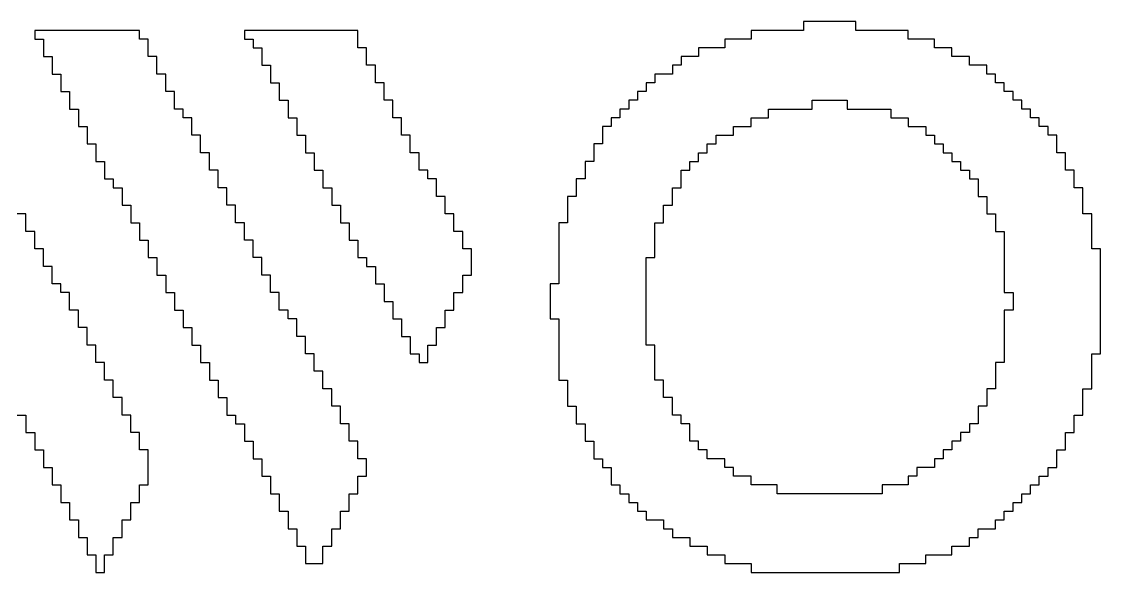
# Model space of a CAD drawing. Header units: millimetres. Extents: x 0 to 171, y 0 to 26.
# Drawn here: x 119.497 to 124.232, y 12.423 to 14.839 of the extents above; entities that cross this region are included whole.
import ezdxf

# ---------------------------------------------------------------- set-up
doc = ezdxf.new("R2010")
doc.units = ezdxf.units.MM
doc.layers.add('BottomOverlay', color=54, linetype='Continuous')

msp = doc.modelspace()

# ---------------------------------------------------------------- linework, layer by layer
at = {"layer": 'BottomOverlay'}
for p, q in [((122.9281, 14.8386), (122.9281, 14.8003)), ((123.1581, 14.8386), (122.9281, 14.8386)), ((123.1581, 14.8003), (123.1581, 14.8386)), ((119.5543, 14.8003), (119.5543, 14.762)), ((120.0144, 14.8003), (119.5543, 14.8003)), ((120.0144, 14.762), (120.0144, 14.8003)), ((120.4745, 14.8003), (120.4745, 14.762)), ((120.9729, 14.8003), (120.4745, 14.8003)), ((120.9729, 14.762), (120.9729, 14.8003)), ((122.9281, 14.8003), (122.6981, 14.8003)), ((122.6981, 14.8003), (122.6981, 14.762)), ((123.3882, 14.8003), (123.1581, 14.8003)), ((123.3882, 14.762), (123.3882, 14.8003)), ((119.5543, 14.762), (119.5927, 14.762)), ((119.5927, 14.762), (119.5927, 14.7236)), ((120.0527, 14.762), (120.0144, 14.762)), ((120.0527, 14.7236), (120.0527, 14.762)), ((120.4745, 14.762), (120.5128, 14.762)), ((120.5128, 14.762), (120.5128, 14.7236)), ((120.9729, 14.7236), (120.9729, 14.762)), ((122.6981, 14.762), (122.5831, 14.762)), ((122.5831, 14.762), (122.5831, 14.7236)), ((123.5032, 14.762), (123.3882, 14.762)), ((123.5032, 14.7236), (123.5032, 14.762)), ((119.5927, 14.7236), (119.5927, 14.6853)), ((119.5927, 14.6853), (119.631, 14.6853)), ((119.631, 14.6853), (119.631, 14.647)), ((120.0527, 14.6853), (120.0527, 14.7236)), ((120.0911, 14.6853), (120.0527, 14.6853)), ((120.0911, 14.647), (120.0911, 14.6853)), ((120.5128, 14.7236), (120.5511, 14.7236)), ((120.5511, 14.7236), (120.5511, 14.6853)), ((120.5511, 14.6853), (120.5511, 14.647)), ((121.0112, 14.7236), (120.9729, 14.7236)), ((121.0112, 14.6853), (121.0112, 14.7236)), ((121.0112, 14.647), (121.0112, 14.6853)), ((122.4681, 14.6853), (122.3914, 14.6853)), ((122.3914, 14.6853), (122.3914, 14.647)), ((122.5831, 14.7236), (122.4681, 14.7236)), ((122.4681, 14.7236), (122.4681, 14.6853)), ((123.5799, 14.7236), (123.5032, 14.7236)), ((123.5799, 14.6853), (123.5799, 14.7236)), ((123.6565, 14.6853), (123.5799, 14.6853)), ((123.6565, 14.647), (123.6565, 14.6853)), ((119.631, 14.647), (119.631, 14.6086)), ((120.0911, 14.6086), (120.0911, 14.647)), ((120.5511, 14.647), (120.5895, 14.647)), ((120.5895, 14.647), (120.5895, 14.6086)), ((121.0495, 14.647), (121.0112, 14.647)), ((121.0495, 14.6086), (121.0495, 14.647)), ((122.3914, 14.647), (122.353, 14.647)), ((122.353, 14.647), (122.353, 14.6086)), ((123.7332, 14.647), (123.6565, 14.647)), ((123.7332, 14.6086), (123.7332, 14.647)), ((119.631, 14.6086), (119.6694, 14.6086)), ((119.6694, 14.6086), (119.6694, 14.5703)), ((120.1294, 14.6086), (120.0911, 14.6086)), ((120.1294, 14.5703), (120.1294, 14.6086)), ((120.5895, 14.6086), (120.5895, 14.5703)), ((121.0495, 14.5703), (121.0495, 14.6086)), ((122.353, 14.6086), (122.2764, 14.6086)), ((122.2764, 14.6086), (122.2764, 14.5703)), ((123.7716, 14.6086), (123.7332, 14.6086)), ((123.7716, 14.5703), (123.7716, 14.6086)), ((119.6694, 14.5703), (119.6694, 14.5319)), ((120.1294, 14.5319), (120.1294, 14.5703)), ((120.5895, 14.5703), (120.6278, 14.5703)), ((120.6278, 14.5703), (120.6278, 14.5319)), ((121.0879, 14.5703), (121.0495, 14.5703)), ((121.0879, 14.5319), (121.0879, 14.5703)), ((122.2764, 14.5703), (122.238, 14.5703)), ((122.238, 14.5703), (122.238, 14.5319)), ((123.8099, 14.5703), (123.7716, 14.5703)), ((123.8099, 14.5319), (123.8099, 14.5703)), ((119.6694, 14.5319), (119.7077, 14.5319)), ((119.7077, 14.5319), (119.7077, 14.4936)), ((119.7077, 14.4936), (119.7077, 14.4553)), ((120.1678, 14.5319), (120.1294, 14.5319)), ((120.1678, 14.4936), (120.1678, 14.5319)), ((120.1678, 14.4553), (120.1678, 14.4936)), ((120.6278, 14.5319), (120.6278, 14.4936)), ((120.6278, 14.4936), (120.6661, 14.4936)), ((120.6661, 14.4936), (120.6661, 14.4553)), ((121.0879, 14.4936), (121.0879, 14.5319)), ((121.1262, 14.4936), (121.0879, 14.4936)), ((121.1262, 14.4553), (121.1262, 14.4936)), ((122.1997, 14.4936), (122.1613, 14.4936)), ((122.1613, 14.4936), (122.1613, 14.4553)), ((122.238, 14.5319), (122.1997, 14.5319)), ((122.1997, 14.5319), (122.1997, 14.4936)), ((122.9665, 14.4553), (122.9665, 14.4936)), ((122.9665, 14.4936), (123.1198, 14.4936)), ((123.1198, 14.4936), (123.1198, 14.4553)), ((123.8482, 14.5319), (123.8099, 14.5319)), ((123.8482, 14.4936), (123.8482, 14.5319)), ((123.8866, 14.4936), (123.8482, 14.4936)), ((123.8866, 14.4553), (123.8866, 14.4936)), ((119.7077, 14.4553), (119.746, 14.4553)), ((119.746, 14.4553), (119.746, 14.4169)), ((120.2061, 14.4553), (120.1678, 14.4553)), ((120.2061, 14.4169), (120.2061, 14.4553)), ((120.6661, 14.4553), (120.6661, 14.4169)), ((121.1262, 14.4169), (121.1262, 14.4553)), ((122.1613, 14.4553), (122.123, 14.4553)), ((122.123, 14.4553), (122.123, 14.4169)), ((122.7748, 14.4169), (122.7748, 14.4553)), ((122.7748, 14.4553), (122.9665, 14.4553)), ((123.1198, 14.4553), (123.3115, 14.4553)), ((123.3115, 14.4553), (123.3115, 14.4169)), ((123.9249, 14.4553), (123.8866, 14.4553)), ((123.9249, 14.4169), (123.9249, 14.4553)), ((119.746, 14.4169), (119.746, 14.3786)), ((120.2444, 14.4169), (120.2061, 14.4169)), ((120.2444, 14.3786), (120.2444, 14.4169)), ((120.6661, 14.4169), (120.7045, 14.4169)), ((120.7045, 14.4169), (120.7045, 14.3786)), ((121.1646, 14.4169), (121.1262, 14.4169)), ((121.1646, 14.3786), (121.1646, 14.4169)), ((122.123, 14.4169), (122.0847, 14.4169)), ((122.0847, 14.4169), (122.0847, 14.3786)), ((122.6981, 14.3786), (122.6981, 14.4169)), ((122.6981, 14.4169), (122.7748, 14.4169)), ((123.3115, 14.4169), (123.3882, 14.4169)), ((123.3882, 14.4169), (123.3882, 14.3786)), ((123.9633, 14.4169), (123.9249, 14.4169)), ((123.9633, 14.3786), (123.9633, 14.4169)), ((119.746, 14.3786), (119.7844, 14.3786)), ((119.7844, 14.3786), (119.7844, 14.3402)), ((120.2444, 14.3402), (120.2444, 14.3786)), ((120.7045, 14.3786), (120.7045, 14.3402)), ((121.1646, 14.3402), (121.1646, 14.3786)), ((122.0847, 14.3786), (122.0463, 14.3786)), ((122.0463, 14.3786), (122.0463, 14.3402)), ((122.6214, 14.3402), (122.6214, 14.3786)), ((122.6214, 14.3786), (122.6981, 14.3786)), ((123.3882, 14.3786), (123.4649, 14.3786)), ((123.4649, 14.3786), (123.4649, 14.3402)), ((124.0016, 14.3786), (123.9633, 14.3786)), ((124.0016, 14.3402), (124.0016, 14.3786)), ((119.7844, 14.3402), (119.7844, 14.3019)), ((119.7844, 14.3019), (119.8227, 14.3019)), ((119.8227, 14.3019), (119.8227, 14.2636)), ((120.2828, 14.3402), (120.2444, 14.3402)), ((120.2828, 14.3019), (120.2828, 14.3402)), ((120.2828, 14.2636), (120.2828, 14.3019)), ((120.7045, 14.3402), (120.7428, 14.3402)), ((120.7428, 14.3402), (120.7428, 14.3019)), ((120.7428, 14.3019), (120.7428, 14.2636)), ((121.2029, 14.3402), (121.1646, 14.3402)), ((121.2029, 14.3019), (121.2029, 14.3402)), ((121.2029, 14.2636), (121.2029, 14.3019)), ((122.0463, 14.3019), (122.008, 14.3019)), ((122.008, 14.3019), (122.008, 14.2636)), ((122.0463, 14.3402), (122.0463, 14.3019)), ((122.5064, 14.2636), (122.5064, 14.3019)), ((122.5064, 14.3019), (122.5447, 14.3019)), ((122.5447, 14.3019), (122.5447, 14.3402)), ((122.5447, 14.3402), (122.6214, 14.3402)), ((123.4649, 14.3402), (123.5032, 14.3402)), ((123.5032, 14.3402), (123.5032, 14.3019)), ((123.5032, 14.3019), (123.5415, 14.3019)), ((123.5415, 14.3019), (123.5415, 14.2636)), ((124.0399, 14.3402), (124.0016, 14.3402)), ((124.0399, 14.3019), (124.0399, 14.3402)), ((124.0399, 14.2636), (124.0399, 14.3019)), ((119.8227, 14.2636), (119.8227, 14.2252)), ((120.3211, 14.2636), (120.2828, 14.2636)), ((120.3211, 14.2252), (120.3211, 14.2636)), ((120.7428, 14.2636), (120.7812, 14.2636)), ((120.7812, 14.2636), (120.7812, 14.2252)), ((121.2412, 14.2636), (121.2029, 14.2636)), ((121.2412, 14.2252), (121.2412, 14.2636)), ((122.008, 14.2636), (122.008, 14.2252)), ((122.4681, 14.2252), (122.4681, 14.2636)), ((122.4681, 14.2636), (122.5064, 14.2636)), ((123.5415, 14.2636), (123.5799, 14.2636)), ((123.5799, 14.2636), (123.5799, 14.2252)), ((124.0783, 14.2636), (124.0399, 14.2636)), ((124.0783, 14.2252), (124.0783, 14.2636)), ((119.8227, 14.2252), (119.861, 14.2252)), ((119.861, 14.2252), (119.861, 14.1869)), ((120.3211, 14.1869), (120.3211, 14.2252)), ((120.7812, 14.2252), (120.7812, 14.1869)), ((121.2412, 14.1869), (121.2412, 14.2252)), ((122.008, 14.2252), (121.9697, 14.2252)), ((121.9697, 14.2252), (121.9697, 14.1869)), ((122.4297, 14.1869), (122.4297, 14.2252)), ((122.4297, 14.2252), (122.4681, 14.2252)), ((123.5799, 14.2252), (123.6182, 14.2252)), ((123.6182, 14.2252), (123.6182, 14.1869)), ((124.0783, 14.1869), (124.0783, 14.2252)), ((119.861, 14.1869), (119.861, 14.1486)), ((120.3594, 14.1869), (120.3211, 14.1869)), ((120.3594, 14.1486), (120.3594, 14.1869)), ((120.7812, 14.1869), (120.8195, 14.1869)), ((120.8195, 14.1869), (120.8195, 14.1486)), ((121.2796, 14.1869), (121.2412, 14.1869)), ((121.2796, 14.1486), (121.2796, 14.1869)), ((121.9697, 14.1869), (121.9697, 14.1486)), ((122.3914, 14.1486), (122.3914, 14.1869)), ((122.3914, 14.1869), (122.4297, 14.1869)), ((123.6182, 14.1869), (123.6565, 14.1869)), ((123.6565, 14.1869), (123.6565, 14.1486)), ((124.1166, 14.1869), (124.0783, 14.1869)), ((124.1166, 14.1486), (124.1166, 14.1869)), ((119.861, 14.1486), (119.8994, 14.1486)), ((119.8994, 14.1486), (119.8994, 14.1102)), ((119.8994, 14.1102), (119.9377, 14.1102)), ((119.9377, 14.1102), (119.9377, 14.0719)), ((120.3594, 14.1102), (120.3594, 14.1486)), ((120.3978, 14.1102), (120.3594, 14.1102)), ((120.3978, 14.0719), (120.3978, 14.1102)), ((120.8195, 14.1486), (120.8195, 14.1102)), ((120.8195, 14.1102), (120.8578, 14.1102)), ((120.8578, 14.1102), (120.8578, 14.0719)), ((121.3179, 14.1486), (121.2796, 14.1486)), ((121.3179, 14.1102), (121.3179, 14.1486)), ((121.3179, 14.0719), (121.3179, 14.1102)), ((121.9697, 14.1486), (121.9313, 14.1486)), ((121.9313, 14.1486), (121.9313, 14.1102)), ((121.9313, 14.1102), (121.9313, 14.0719)), ((122.353, 14.0719), (122.353, 14.1102)), ((122.353, 14.1102), (122.3914, 14.1102)), ((122.3914, 14.1102), (122.3914, 14.1486)), ((123.6565, 14.1486), (123.6949, 14.1486)), ((123.6949, 14.1486), (123.6949, 14.1102)), ((123.6949, 14.1102), (123.6949, 14.0719)), ((124.1166, 14.1102), (124.1166, 14.1486)), ((124.1549, 14.1102), (124.1166, 14.1102)), ((124.1549, 14.0719), (124.1549, 14.1102)), ((119.9377, 14.0719), (119.9377, 14.0335)), ((120.3978, 14.0335), (120.3978, 14.0719)), ((120.8578, 14.0719), (120.8578, 14.0335)), ((121.3562, 14.0719), (121.3179, 14.0719)), ((121.3562, 14.0335), (121.3562, 14.0719)), ((121.9313, 14.0719), (121.893, 14.0719)), ((121.893, 14.0719), (121.893, 14.0335)), ((122.353, 14.0335), (122.353, 14.0719)), ((123.6949, 14.0719), (123.7332, 14.0719)), ((123.7332, 14.0719), (123.7332, 14.0335)), ((124.1549, 14.0335), (124.1549, 14.0719)), ((119.9377, 14.0335), (119.9761, 14.0335)), ((119.9761, 14.0335), (119.9761, 13.9952)), ((120.4361, 14.0335), (120.3978, 14.0335)), ((120.4361, 13.9952), (120.4361, 14.0335)), ((120.8578, 14.0335), (120.8962, 14.0335)), ((120.8962, 14.0335), (120.8962, 13.9952)), ((121.3562, 13.9952), (121.3562, 14.0335)), ((121.893, 14.0335), (121.893, 13.9952)), ((122.3147, 13.9952), (122.3147, 14.0335)), ((122.3147, 14.0335), (122.353, 14.0335)), ((123.7332, 14.0335), (123.7332, 13.9952)), ((124.1549, 13.9952), (124.1549, 14.0335)), ((119.516, 13.9952), (119.4777, 13.9952)), ((119.516, 13.9569), (119.516, 13.9952)), ((119.9761, 13.9952), (119.9761, 13.9569)), ((120.4361, 13.9569), (120.4361, 13.9952)), ((120.8962, 13.9952), (120.8962, 13.9569)), ((121.3946, 13.9952), (121.3562, 13.9952)), ((121.3946, 13.9569), (121.3946, 13.9952)), ((121.893, 13.9952), (121.893, 13.9569)), ((122.3147, 13.9569), (122.3147, 13.9952)), ((123.7332, 13.9952), (123.7716, 13.9952)), ((123.7716, 13.9952), (123.7716, 13.9569)), ((124.1933, 13.9952), (124.1549, 13.9952)), ((124.1933, 13.9569), (124.1933, 13.9952)), ((119.516, 13.9185), (119.516, 13.9569)), ((119.9761, 13.9569), (120.0144, 13.9569)), ((120.0144, 13.9569), (120.0144, 13.9185)), ((120.4745, 13.9569), (120.4361, 13.9569)), ((120.4745, 13.9185), (120.4745, 13.9569)), ((120.8962, 13.9569), (120.9345, 13.9569)), ((120.9345, 13.9569), (120.9345, 13.9185)), ((121.3946, 13.9185), (121.3946, 13.9569)), ((121.893, 13.9569), (121.8546, 13.9569)), ((121.8546, 13.9569), (121.8546, 13.9185)), ((122.2764, 13.9185), (122.2764, 13.9569)), ((122.2764, 13.9569), (122.3147, 13.9569)), ((123.7716, 13.9569), (123.7716, 13.9185)), ((124.1933, 13.9185), (124.1933, 13.9569)), ((119.5543, 13.9185), (119.516, 13.9185)), ((119.5543, 13.8802), (119.5543, 13.9185)), ((119.5543, 13.8418), (119.5543, 13.8802)), ((120.0144, 13.9185), (120.0144, 13.8802)), ((120.0144, 13.8802), (120.0527, 13.8802)), ((120.0527, 13.8802), (120.0527, 13.8418)), ((120.4745, 13.8802), (120.4745, 13.9185)), ((120.5128, 13.8802), (120.4745, 13.8802)), ((120.5128, 13.8418), (120.5128, 13.8802)), ((120.9345, 13.9185), (120.9345, 13.8802)), ((120.9345, 13.8802), (120.9729, 13.8802)), ((120.9729, 13.8802), (120.9729, 13.8418)), ((121.4329, 13.9185), (121.3946, 13.9185)), ((121.4329, 13.8802), (121.4329, 13.9185)), ((121.4329, 13.8418), (121.4329, 13.8802)), ((121.8546, 13.9185), (121.8546, 13.8802)), ((121.8546, 13.8802), (121.8546, 13.8418)), ((122.2764, 13.8802), (122.2764, 13.9185)), ((122.2764, 13.8418), (122.2764, 13.8802)), ((123.7716, 13.9185), (123.8099, 13.9185)), ((123.8099, 13.9185), (123.8099, 13.8802)), ((123.8099, 13.8802), (123.8099, 13.8418)), ((124.1933, 13.8802), (124.1933, 13.9185)), ((124.1933, 13.8418), (124.1933, 13.8802)), ((119.5927, 13.8418), (119.5543, 13.8418)), ((119.5927, 13.8035), (119.5927, 13.8418)), ((120.0527, 13.8418), (120.0527, 13.8035)), ((120.5128, 13.8035), (120.5128, 13.8418)), ((120.9729, 13.8418), (120.9729, 13.8035)), ((121.4713, 13.8418), (121.4329, 13.8418)), ((121.4713, 13.8035), (121.4713, 13.8418)), ((121.8546, 13.8418), (121.8546, 13.8035)), ((122.2764, 13.8035), (122.2764, 13.8418)), ((123.8099, 13.8418), (123.8099, 13.8035)), ((124.2316, 13.8418), (124.1933, 13.8418)), ((124.2316, 13.8035), (124.2316, 13.8418)), ((119.5927, 13.7652), (119.5927, 13.8035)), ((120.0527, 13.8035), (120.0911, 13.8035)), ((120.0911, 13.8035), (120.0911, 13.7652)), ((120.5511, 13.8035), (120.5128, 13.8035)), ((120.5511, 13.7652), (120.5511, 13.8035)), ((120.9729, 13.8035), (121.0112, 13.8035)), ((121.0112, 13.8035), (121.0112, 13.7652)), ((121.4713, 13.7652), (121.4713, 13.8035)), ((121.8546, 13.8035), (121.8546, 13.7652)), ((122.238, 13.7652), (122.238, 13.8035)), ((122.238, 13.8035), (122.2764, 13.8035)), ((123.8099, 13.8035), (123.8099, 13.7652)), ((124.2316, 13.7652), (124.2316, 13.8035)), ((119.631, 13.7652), (119.5927, 13.7652)), ((119.631, 13.7268), (119.631, 13.7652)), ((120.0911, 13.7652), (120.0911, 13.7268)), ((120.5511, 13.7268), (120.5511, 13.7652)), ((121.0112, 13.7652), (121.0495, 13.7652)), ((121.0495, 13.7652), (121.0495, 13.7268)), ((121.4713, 13.7268), (121.4713, 13.7652)), ((121.8546, 13.7652), (121.8546, 13.7268)), ((122.238, 13.7268), (122.238, 13.7652)), ((123.8099, 13.7652), (123.8099, 13.7268)), ((124.2316, 13.7268), (124.2316, 13.7652)), ((119.631, 13.6885), (119.631, 13.7268)), ((119.6694, 13.6885), (119.631, 13.6885)), ((119.6694, 13.6502), (119.6694, 13.6885)), ((120.0911, 13.7268), (120.1294, 13.7268)), ((120.1294, 13.7268), (120.1294, 13.6885)), ((120.1294, 13.6885), (120.1294, 13.6502)), ((120.5895, 13.7268), (120.5511, 13.7268)), ((120.5895, 13.6885), (120.5895, 13.7268)), ((120.5895, 13.6502), (120.5895, 13.6885)), ((121.0495, 13.7268), (121.0495, 13.6885)), ((121.0495, 13.6885), (121.0879, 13.6885)), ((121.0879, 13.6885), (121.0879, 13.6502)), ((121.4329, 13.6885), (121.4329, 13.7268)), ((121.4329, 13.7268), (121.4713, 13.7268)), ((121.4329, 13.6502), (121.4329, 13.6885)), ((121.8546, 13.6885), (121.8163, 13.6885)), ((121.8163, 13.6885), (121.8163, 13.6502)), ((121.8546, 13.7268), (121.8546, 13.6885)), ((122.238, 13.6885), (122.238, 13.7268)), ((122.238, 13.6502), (122.238, 13.6885)), ((123.8099, 13.7268), (123.8099, 13.6885)), ((123.8099, 13.6885), (123.8099, 13.6502)), ((124.2316, 13.6885), (124.2316, 13.7268)), ((124.2316, 13.6502), (124.2316, 13.6885)), ((119.7077, 13.6502), (119.6694, 13.6502)), ((119.7077, 13.6118), (119.7077, 13.6502)), ((120.1294, 13.6502), (120.1678, 13.6502)), ((120.1678, 13.6502), (120.1678, 13.6118)), ((120.6278, 13.6502), (120.5895, 13.6502)), ((120.6278, 13.6118), (120.6278, 13.6502)), ((121.0879, 13.6502), (121.0879, 13.6118)), ((121.3946, 13.6118), (121.3946, 13.6502)), ((121.3946, 13.6502), (121.4329, 13.6502)), ((121.8163, 13.6502), (121.8163, 13.6118)), ((122.238, 13.6118), (122.238, 13.6502)), ((123.8099, 13.6502), (123.8482, 13.6502)), ((123.8482, 13.6502), (123.8482, 13.6118)), ((124.2316, 13.6118), (124.2316, 13.6502)), ((119.7077, 13.5735), (119.7077, 13.6118)), ((120.1678, 13.6118), (120.1678, 13.5735)), ((120.6278, 13.5735), (120.6278, 13.6118)), ((121.0879, 13.6118), (121.1262, 13.6118)), ((121.1262, 13.6118), (121.1262, 13.5735)), ((121.3946, 13.5735), (121.3946, 13.6118)), ((121.8163, 13.6118), (121.8163, 13.5735)), ((122.238, 13.5735), (122.238, 13.6118)), ((123.8482, 13.6118), (123.8482, 13.5735)), ((124.2316, 13.5735), (124.2316, 13.6118)), ((119.746, 13.5735), (119.7077, 13.5735)), ((119.746, 13.5351), (119.746, 13.5735)), ((120.1678, 13.5735), (120.2061, 13.5735)), ((120.2061, 13.5735), (120.2061, 13.5351)), ((120.6661, 13.5735), (120.6278, 13.5735)), ((120.6661, 13.5351), (120.6661, 13.5735)), ((121.1262, 13.5735), (121.1262, 13.5351)), ((121.3562, 13.5351), (121.3562, 13.5735)), ((121.3562, 13.5735), (121.3946, 13.5735)), ((121.8163, 13.5735), (121.8163, 13.5351)), ((122.238, 13.5351), (122.238, 13.5735)), ((123.8482, 13.5735), (123.8099, 13.5735)), ((123.8099, 13.5735), (123.8099, 13.5351)), ((124.2316, 13.5351), (124.2316, 13.5735)), ((119.746, 13.4968), (119.746, 13.5351)), ((119.7844, 13.4968), (119.746, 13.4968)), ((119.7844, 13.4585), (119.7844, 13.4968)), ((120.2061, 13.5351), (120.2061, 13.4968)), ((120.2061, 13.4968), (120.2444, 13.4968)), ((120.2444, 13.4968), (120.2444, 13.4585)), ((120.7045, 13.5351), (120.6661, 13.5351)), ((120.7045, 13.4968), (120.7045, 13.5351)), ((120.7045, 13.4585), (120.7045, 13.4968)), ((121.1262, 13.5351), (121.1646, 13.5351)), ((121.1646, 13.5351), (121.1646, 13.4968)), ((121.1646, 13.4968), (121.1646, 13.4585)), ((121.3179, 13.4585), (121.3179, 13.4968)), ((121.3179, 13.4968), (121.3562, 13.4968)), ((121.3562, 13.4968), (121.3562, 13.5351)), ((121.8163, 13.5351), (121.8546, 13.5351)), ((121.8546, 13.5351), (121.8546, 13.4968)), ((121.8546, 13.4968), (121.8546, 13.4585)), ((122.238, 13.4968), (122.238, 13.5351)), ((122.238, 13.4585), (122.238, 13.4968)), ((123.8099, 13.5351), (123.8099, 13.4968)), ((123.8099, 13.4968), (123.8099, 13.4585)), ((124.2316, 13.4968), (124.2316, 13.5351)), ((124.2316, 13.4585), (124.2316, 13.4968)), ((119.7844, 13.4201), (119.7844, 13.4585)), ((120.2444, 13.4585), (120.2444, 13.4201)), ((120.7428, 13.4585), (120.7045, 13.4585)), ((120.7428, 13.4201), (120.7428, 13.4585)), ((121.1646, 13.4585), (121.2029, 13.4585)), ((121.2029, 13.4585), (121.2029, 13.4201)), ((121.3179, 13.4201), (121.3179, 13.4585)), ((121.8546, 13.4585), (121.8546, 13.4201)), ((122.238, 13.4201), (122.238, 13.4585)), ((123.8099, 13.4585), (123.8099, 13.4201)), ((124.2316, 13.4201), (124.2316, 13.4585)), ((119.8227, 13.4201), (119.7844, 13.4201)), ((119.8227, 13.3818), (119.8227, 13.4201)), ((120.2444, 13.4201), (120.2828, 13.4201)), ((120.2828, 13.4201), (120.2828, 13.3818)), ((120.7428, 13.3818), (120.7428, 13.4201)), ((121.2029, 13.4201), (121.2029, 13.3818)), ((121.2796, 13.3818), (121.2796, 13.4201)), ((121.2796, 13.4201), (121.3179, 13.4201)), ((121.8546, 13.4201), (121.8546, 13.3818)), ((122.2764, 13.4201), (122.238, 13.4201)), ((122.2764, 13.3818), (122.2764, 13.4201)), ((123.8099, 13.4201), (123.8099, 13.3818)), ((124.2316, 13.3818), (124.2316, 13.4201)), ((119.8227, 13.3434), (119.8227, 13.3818)), ((120.2828, 13.3818), (120.2828, 13.3434)), ((120.7812, 13.3818), (120.7428, 13.3818)), ((120.7812, 13.3434), (120.7812, 13.3818)), ((121.2029, 13.3818), (121.2412, 13.3818)), ((121.2412, 13.3818), (121.2412, 13.3434)), ((121.2796, 13.3434), (121.2796, 13.3818)), ((121.8546, 13.3818), (121.8546, 13.3434)), ((122.2764, 13.3434), (122.2764, 13.3818)), ((123.8099, 13.3818), (123.8099, 13.3434)), ((124.1933, 13.3434), (124.1933, 13.3818)), ((124.1933, 13.3818), (124.2316, 13.3818)), ((119.861, 13.3434), (119.8227, 13.3434)), ((119.861, 13.3051), (119.861, 13.3434)), ((119.861, 13.2668), (119.861, 13.3051)), ((120.2828, 13.3434), (120.3211, 13.3434)), ((120.3211, 13.3434), (120.3211, 13.3051)), ((120.3211, 13.3051), (120.3211, 13.2668)), ((120.7812, 13.3051), (120.7812, 13.3434)), ((120.8195, 13.3051), (120.7812, 13.3051)), ((120.8195, 13.2668), (120.8195, 13.3051)), ((121.2412, 13.3434), (121.2796, 13.3434)), ((121.8546, 13.3434), (121.8546, 13.3051)), ((121.8546, 13.3051), (121.8546, 13.2668)), ((122.2764, 13.3051), (122.2764, 13.3434)), ((122.2764, 13.2668), (122.2764, 13.3051)), ((123.8099, 13.3434), (123.7716, 13.3434)), ((123.7716, 13.3434), (123.7716, 13.3051)), ((123.7716, 13.3051), (123.7716, 13.2668)), ((124.1933, 13.3051), (124.1933, 13.3434)), ((124.1933, 13.2668), (124.1933, 13.3051)), ((119.8994, 13.2668), (119.861, 13.2668)), ((119.8994, 13.2284), (119.8994, 13.2668)), ((120.3211, 13.2668), (120.3594, 13.2668)), ((120.3594, 13.2668), (120.3594, 13.2284)), ((120.8195, 13.2284), (120.8195, 13.2668)), ((121.8546, 13.2668), (121.893, 13.2668)), ((121.893, 13.2668), (121.893, 13.2284)), ((122.3147, 13.2668), (122.2764, 13.2668)), ((122.3147, 13.2284), (122.3147, 13.2668)), ((123.7716, 13.2668), (123.7716, 13.2284)), ((124.1933, 13.2284), (124.1933, 13.2668)), ((119.8994, 13.1901), (119.8994, 13.2284)), ((120.3594, 13.2284), (120.3594, 13.1901)), ((120.8578, 13.2284), (120.8195, 13.2284)), ((120.8578, 13.1901), (120.8578, 13.2284)), ((121.893, 13.2284), (121.893, 13.1901)), ((122.3147, 13.1901), (122.3147, 13.2284)), ((123.7716, 13.2284), (123.7332, 13.2284)), ((123.7332, 13.2284), (123.7332, 13.1901)), ((124.1549, 13.1901), (124.1549, 13.2284)), ((124.1549, 13.2284), (124.1933, 13.2284)), ((119.9377, 13.1901), (119.8994, 13.1901)), ((119.9377, 13.1518), (119.9377, 13.1901)), ((120.3594, 13.1901), (120.3978, 13.1901)), ((120.3978, 13.1901), (120.3978, 13.1518)), ((120.8578, 13.1518), (120.8578, 13.1901)), ((121.893, 13.1901), (121.893, 13.1518)), ((122.353, 13.1901), (122.3147, 13.1901)), ((122.353, 13.1518), (122.353, 13.1901)), ((123.7332, 13.1901), (123.7332, 13.1518)), ((124.1549, 13.1518), (124.1549, 13.1901)), ((119.9377, 13.1134), (119.9377, 13.1518)), ((120.3978, 13.1518), (120.3978, 13.1134)), ((120.8962, 13.1518), (120.8578, 13.1518)), ((120.8962, 13.1134), (120.8962, 13.1518)), ((121.893, 13.1518), (121.9313, 13.1518)), ((121.9313, 13.1518), (121.9313, 13.1134)), ((122.353, 13.1134), (122.353, 13.1518)), ((123.7332, 13.1518), (123.6949, 13.1518)), ((123.6949, 13.1518), (123.6949, 13.1134)), ((124.1549, 13.1134), (124.1549, 13.1518)), ((119.4777, 13.1134), (119.516, 13.1134)), ((119.516, 13.1134), (119.516, 13.0751)), ((119.516, 13.0751), (119.516, 13.0367)), ((119.9761, 13.1134), (119.9377, 13.1134)), ((119.9761, 13.0751), (119.9761, 13.1134)), ((119.9761, 13.0367), (119.9761, 13.0751)), ((120.3978, 13.1134), (120.4361, 13.1134)), ((120.4361, 13.1134), (120.4361, 13.0751)), ((120.4361, 13.0751), (120.4745, 13.0751)), ((120.4745, 13.0751), (120.4745, 13.0367)), ((120.8962, 13.0751), (120.8962, 13.1134)), ((120.9345, 13.0751), (120.8962, 13.0751)), ((120.9345, 13.0367), (120.9345, 13.0751)), ((121.9313, 13.1134), (121.9313, 13.0751)), ((121.9313, 13.0751), (121.9697, 13.0751)), ((121.9697, 13.0751), (121.9697, 13.0367)), ((122.3914, 13.1134), (122.353, 13.1134)), ((122.3914, 13.0751), (122.3914, 13.1134)), ((122.4297, 13.0751), (122.3914, 13.0751)), ((122.4297, 13.0367), (122.4297, 13.0751)), ((123.6949, 13.0751), (123.6565, 13.0751)), ((123.6565, 13.0751), (123.6565, 13.0367)), ((123.6949, 13.1134), (123.6949, 13.0751)), ((124.1166, 13.0751), (124.1166, 13.1134)), ((124.1166, 13.1134), (124.1549, 13.1134)), ((124.1166, 13.0367), (124.1166, 13.0751)), ((119.516, 13.0367), (119.5543, 13.0367)), ((119.5543, 13.0367), (119.5543, 12.9984)), ((120.0144, 13.0367), (119.9761, 13.0367)), ((120.0144, 12.9984), (120.0144, 13.0367)), ((120.4745, 13.0367), (120.4745, 12.9984)), ((120.9345, 12.9984), (120.9345, 13.0367)), ((121.9697, 13.0367), (121.9697, 12.9984)), ((122.4297, 12.9984), (122.4297, 13.0367)), ((123.6565, 13.0367), (123.6182, 13.0367)), ((123.6182, 13.0367), (123.6182, 12.9984)), ((124.0783, 12.9984), (124.0783, 13.0367)), ((124.0783, 13.0367), (124.1166, 13.0367)), ((119.5543, 12.9984), (119.5543, 12.9601)), ((120.0144, 12.9601), (120.0144, 12.9984)), ((120.4745, 12.9984), (120.5128, 12.9984)), ((120.5128, 12.9984), (120.5128, 12.9601)), ((120.9729, 12.9984), (120.9345, 12.9984)), ((120.9729, 12.9601), (120.9729, 12.9984)), ((121.9697, 12.9984), (122.008, 12.9984)), ((122.008, 12.9984), (122.008, 12.9601)), ((122.4681, 12.9984), (122.4297, 12.9984)), ((122.4681, 12.9601), (122.4681, 12.9984)), ((123.6182, 12.9984), (123.5799, 12.9984)), ((123.5799, 12.9984), (123.5799, 12.9601)), ((124.0783, 12.9601), (124.0783, 12.9984)), ((119.5543, 12.9601), (119.5927, 12.9601)), ((119.5927, 12.9601), (119.5927, 12.9217)), ((120.0527, 12.9601), (120.0144, 12.9601)), ((120.0527, 12.9217), (120.0527, 12.9601)), ((120.5128, 12.9601), (120.5128, 12.9217)), ((120.9729, 12.9217), (120.9729, 12.9601)), ((122.008, 12.9601), (122.008, 12.9217)), ((122.5064, 12.9601), (122.4681, 12.9601)), ((122.5064, 12.9217), (122.5064, 12.9601)), ((123.5799, 12.9601), (123.5415, 12.9601)), ((123.5415, 12.9601), (123.5415, 12.9217)), ((124.0399, 12.9217), (124.0399, 12.9601)), ((124.0399, 12.9601), (124.0783, 12.9601)), ((119.5927, 12.9217), (119.5927, 12.8834)), ((119.5927, 12.8834), (119.631, 12.8834)), ((119.631, 12.8834), (119.631, 12.845)), ((120.0527, 12.8834), (120.0527, 12.9217)), ((120.0527, 12.845), (120.0527, 12.8834)), ((120.5128, 12.9217), (120.5511, 12.9217)), ((120.5511, 12.9217), (120.5511, 12.8834)), ((120.5511, 12.8834), (120.5511, 12.845)), ((121.0112, 12.9217), (120.9729, 12.9217)), ((121.0112, 12.8834), (121.0112, 12.9217)), ((121.0112, 12.845), (121.0112, 12.8834)), ((122.008, 12.9217), (122.0463, 12.9217)), ((122.0463, 12.9217), (122.0463, 12.8834)), ((122.0463, 12.8834), (122.0847, 12.8834)), ((122.0847, 12.8834), (122.0847, 12.845)), ((122.5831, 12.9217), (122.5064, 12.9217)), ((122.5831, 12.8834), (122.5831, 12.9217)), ((122.6214, 12.8834), (122.5831, 12.8834)), ((122.6214, 12.845), (122.6214, 12.8834)), ((123.5032, 12.8834), (123.4265, 12.8834)), ((123.4265, 12.8834), (123.4265, 12.845)), ((123.5415, 12.9217), (123.5032, 12.9217)), ((123.5032, 12.9217), (123.5032, 12.8834)), ((124.0016, 12.845), (124.0016, 12.8834)), ((124.0016, 12.8834), (124.0399, 12.8834)), ((124.0399, 12.8834), (124.0399, 12.9217)), ((119.631, 12.845), (119.631, 12.8067)), ((120.0527, 12.8067), (120.0527, 12.845)), ((120.5511, 12.845), (120.5895, 12.845)), ((120.5895, 12.845), (120.5895, 12.8067)), ((120.9729, 12.8067), (120.9729, 12.845)), ((120.9729, 12.845), (121.0112, 12.845)), ((122.0847, 12.845), (122.0847, 12.8067)), ((122.6981, 12.845), (122.6214, 12.845)), ((122.6981, 12.8067), (122.6981, 12.845)), ((123.4265, 12.845), (123.3882, 12.845)), ((123.3882, 12.845), (123.3882, 12.8067)), ((123.9633, 12.8067), (123.9633, 12.845)), ((123.9633, 12.845), (124.0016, 12.845)), ((119.631, 12.8067), (119.6694, 12.8067)), ((119.6694, 12.8067), (119.6694, 12.7684)), ((120.0144, 12.7684), (120.0144, 12.8067)), ((120.0144, 12.8067), (120.0527, 12.8067)), ((120.5895, 12.8067), (120.5895, 12.7684)), ((120.9729, 12.7684), (120.9729, 12.8067)), ((122.0847, 12.8067), (122.123, 12.8067)), ((122.123, 12.8067), (122.123, 12.7684)), ((122.8131, 12.8067), (122.6981, 12.8067)), ((122.8131, 12.7684), (122.8131, 12.8067)), ((123.3882, 12.8067), (123.2732, 12.8067)), ((123.2732, 12.8067), (123.2732, 12.7684)), ((123.9249, 12.7684), (123.9249, 12.8067)), ((123.9249, 12.8067), (123.9633, 12.8067)), ((119.6694, 12.7684), (119.6694, 12.73)), ((120.0144, 12.73), (120.0144, 12.7684)), ((120.5895, 12.7684), (120.6278, 12.7684)), ((120.6278, 12.7684), (120.6278, 12.73)), ((120.9345, 12.73), (120.9345, 12.7684)), ((120.9345, 12.7684), (120.9729, 12.7684)), ((122.123, 12.7684), (122.1613, 12.7684)), ((122.1613, 12.7684), (122.1613, 12.73)), ((123.2732, 12.7684), (122.8131, 12.7684)), ((123.8866, 12.73), (123.8866, 12.7684)), ((123.8866, 12.7684), (123.9249, 12.7684)), ((119.6694, 12.73), (119.7077, 12.73)), ((119.7077, 12.73), (119.7077, 12.6917)), ((119.7077, 12.6917), (119.7077, 12.6534)), ((119.9761, 12.6917), (119.9761, 12.73)), ((119.9761, 12.73), (120.0144, 12.73)), ((119.9761, 12.6534), (119.9761, 12.6917)), ((120.6278, 12.73), (120.6278, 12.6917)), ((120.6278, 12.6917), (120.6661, 12.6917)), ((120.6661, 12.6917), (120.6661, 12.6534)), ((120.8962, 12.6534), (120.8962, 12.6917)), ((120.8962, 12.6917), (120.9345, 12.6917)), ((120.9345, 12.6917), (120.9345, 12.73)), ((122.1613, 12.73), (122.1997, 12.73)), ((122.1997, 12.73), (122.1997, 12.6917)), ((122.1997, 12.6917), (122.238, 12.6917)), ((122.238, 12.6917), (122.238, 12.6534)), ((123.8099, 12.6534), (123.8099, 12.6917)), ((123.8099, 12.6917), (123.8482, 12.6917)), ((123.8482, 12.6917), (123.8482, 12.73)), ((123.8482, 12.73), (123.8866, 12.73)), ((119.7077, 12.6534), (119.746, 12.6534)), ((119.746, 12.6534), (119.746, 12.615)), ((119.9377, 12.615), (119.9377, 12.6534)), ((119.9377, 12.6534), (119.9761, 12.6534)), ((120.6661, 12.6534), (120.6661, 12.615)), ((120.8962, 12.615), (120.8962, 12.6534)), ((122.238, 12.6534), (122.3147, 12.6534)), ((122.3147, 12.6534), (122.3147, 12.615)), ((123.7716, 12.615), (123.7716, 12.6534)), ((123.7716, 12.6534), (123.8099, 12.6534)), ((119.746, 12.615), (119.746, 12.5767)), ((119.9377, 12.5767), (119.9377, 12.615)), ((120.6661, 12.615), (120.7045, 12.615)), ((120.7045, 12.615), (120.7045, 12.5767)), ((120.8578, 12.5767), (120.8578, 12.615)), ((120.8578, 12.615), (120.8962, 12.615)), ((122.3147, 12.615), (122.353, 12.615)), ((122.353, 12.615), (122.353, 12.5767)), ((123.6949, 12.5767), (123.6949, 12.615)), ((123.6949, 12.615), (123.7716, 12.615)), ((119.746, 12.5767), (119.7844, 12.5767)), ((119.7844, 12.5767), (119.7844, 12.5383)), ((119.8994, 12.5383), (119.8994, 12.5767)), ((119.8994, 12.5767), (119.9377, 12.5767)), ((120.7045, 12.5767), (120.7045, 12.5383)), ((120.8578, 12.5383), (120.8578, 12.5767)), ((122.353, 12.5767), (122.4297, 12.5767)), ((122.4297, 12.5767), (122.4297, 12.5383)), ((123.6565, 12.5383), (123.6565, 12.5767)), ((123.6565, 12.5767), (123.6949, 12.5767)), ((119.7844, 12.5383), (119.7844, 12.5)), ((119.7844, 12.5), (119.8227, 12.5)), ((119.8227, 12.5), (119.8227, 12.4617)), ((119.861, 12.4617), (119.861, 12.5)), ((119.861, 12.5), (119.8994, 12.5)), ((119.8994, 12.5), (119.8994, 12.5383)), ((120.7045, 12.5383), (120.7428, 12.5383)), ((120.7428, 12.5383), (120.7428, 12.5)), ((120.7428, 12.5), (120.7428, 12.4617)), ((120.8195, 12.5), (120.8195, 12.5383)), ((120.8195, 12.5383), (120.8578, 12.5383)), ((120.8195, 12.4617), (120.8195, 12.5)), ((122.4297, 12.5383), (122.5064, 12.5383)), ((122.5064, 12.5383), (122.5064, 12.5)), ((122.5064, 12.5), (122.5831, 12.5)), ((122.5831, 12.5), (122.5831, 12.4617)), ((123.4649, 12.4617), (123.4649, 12.5)), ((123.4649, 12.5), (123.5799, 12.5)), ((123.5799, 12.5), (123.5799, 12.5383)), ((123.5799, 12.5383), (123.6565, 12.5383)), ((119.8227, 12.4617), (119.8227, 12.4233)), ((119.861, 12.4233), (119.861, 12.4617)), ((120.7428, 12.4617), (120.8195, 12.4617)), ((122.5831, 12.4617), (122.6981, 12.4617)), ((122.6981, 12.4617), (122.6981, 12.4233)), ((123.3498, 12.4233), (123.3498, 12.4617)), ((123.3498, 12.4617), (123.4649, 12.4617)), ((119.8227, 12.4233), (119.861, 12.4233)), ((122.6981, 12.4233), (123.3498, 12.4233))]:
    msp.add_line(p, q, dxfattribs=at)

doc.saveas('drawing.dxf')
